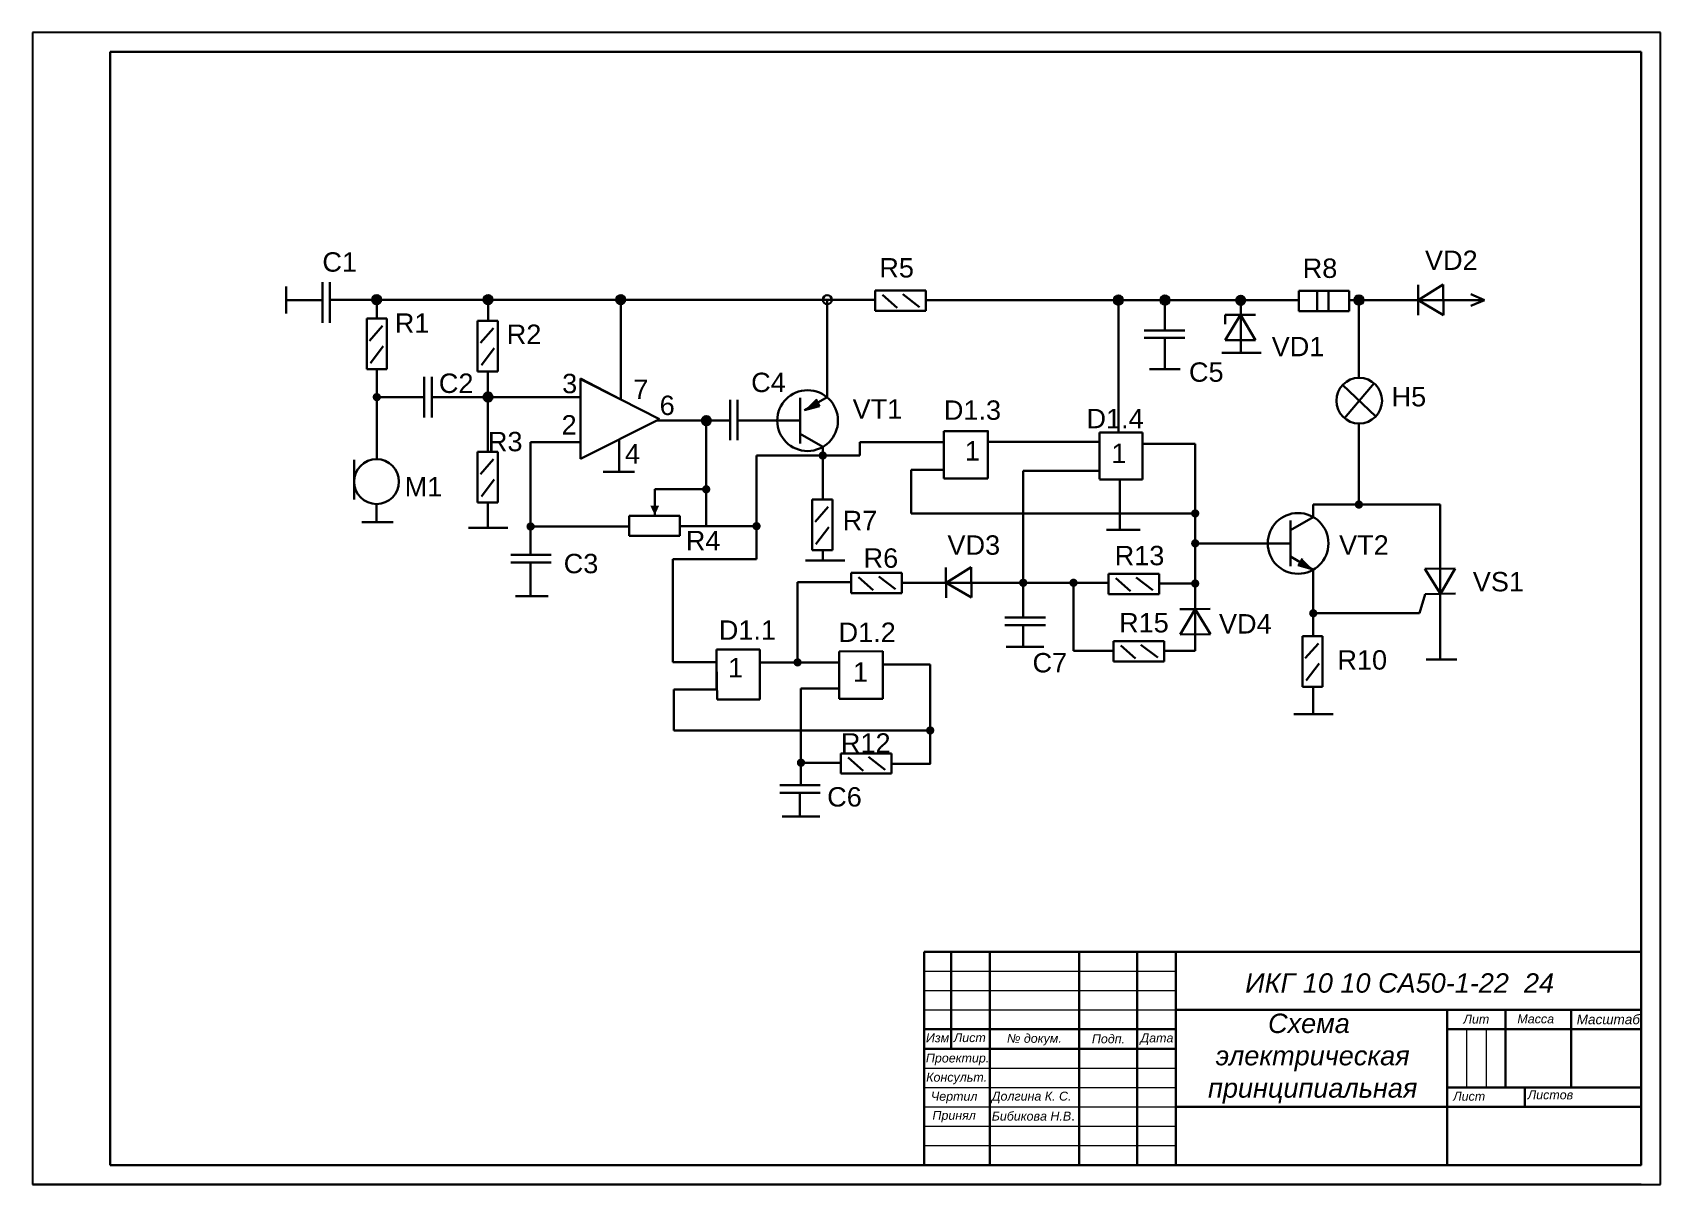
# Model space of a CAD drawing. Header units: millimetres. Extents: x 3192 to 3612, y -654 to -357.
import ezdxf

# ---------------------------------------------------------------- set-up
doc = ezdxf.new("R2010")
doc.units = ezdxf.units.MM
doc.layers.add('Штамп Толстые', color=7, linetype='Continuous', lineweight=30)
doc.layers.add('Штамп Тонкие', color=7, linetype='Continuous', lineweight=20)
doc.styles.get("Standard").update_dxf_attribs({"font": 'arial.ttf'})

msp = doc.modelspace()

# ---------------------------------------------------------------- hatches: boundary and pattern name
h = msp.add_hatch(color=256)
h.dxf.hatch_style = 1
h.paths.add_polyline_path([(3280.79, -425, 1), (3280.79, -427.15, 1)])
h = msp.add_hatch(color=256)
h.dxf.hatch_style = 1
h.paths.add_polyline_path([(3309.51, -425, 1), (3309.51, -427.15, 1)])
h = msp.add_hatch(color=256)
h.dxf.hatch_style = 1
h.paths.add_polyline_path([(3343.72, -425, 1), (3343.72, -427.15, 1)])
h = msp.add_hatch(color=256)
h.dxf.hatch_style = 1
h.paths.add_polyline_path([(3472.13, -425.08, 1), (3472.13, -427.23, 1)])
h = msp.add_hatch(color=256)
h.dxf.hatch_style = 1
h.paths.add_polyline_path([(3484.14, -425.08, 1), (3484.14, -427.23, 1)])
h = msp.add_hatch(color=256)
h.dxf.hatch_style = 1
h.paths.add_polyline_path([(3503.7, -425.14, 1), (3503.7, -427.28, 1)])
h = msp.add_hatch(color=256)
h.dxf.hatch_style = 1
h.paths.add_polyline_path([(3534.17, -425.09, 1), (3534.17, -427.23, 1)])
h = msp.add_hatch(color=256)
h.dxf.hatch_style = 1
h.paths.add_polyline_path([(3280.8, -450.08, 1), (3280.8, -452.23, 1)])
h = msp.add_hatch(color=256)
h.dxf.hatch_style = 1
h.paths.add_polyline_path([(3309.46, -450.08, 1), (3309.46, -452.23, 1)])
h = msp.add_hatch(color=256)
h.set_gradient(color1=(255, 255, 255), tint=1)
h.paths.add_polyline_path([(3391.15, -454.54), (3394.54, -452.59), (3394.03, -451.66)])
h.paths.add_polyline_path([(3391.15, -454.54), (3395.04, -453.5), (3394.54, -452.59)])
h = msp.add_hatch(color=256)
h.dxf.hatch_style = 1
h.paths.add_polyline_path([(3365.79, -456.16, 1), (3365.79, -458.3, 1)])
h = msp.add_hatch(color=256)
h.dxf.hatch_style = 1
h.paths.add_polyline_path([(3395.86, -465.16, 1), (3395.86, -467.31, 1)])
h = msp.add_hatch(color=256)
h.dxf.hatch_style = 1
h.paths.add_polyline_path([(3365.79, -473.86, 1), (3365.79, -476.01, 1)])
h = msp.add_hatch(color=256)
h.dxf.hatch_style = 1
h.paths.add_polyline_path([(3534.18, -477.8, 1), (3534.18, -479.95, 1)])
h = msp.add_hatch(color=256)
h.set_gradient(color1=(255, 255, 255), tint=1)
h.paths.add_polyline_path([(3352.52, -479.15), (3351.37, -479.15), (3352.52, -481.61)])
h.paths.add_polyline_path([(3353.64, -479.14), (3352.52, -479.15), (3352.52, -481.61)])
h = msp.add_hatch(color=256)
h.dxf.hatch_style = 1
h.paths.add_polyline_path([(3491.95, -480.08, 1), (3491.95, -482.22, 1)])
h = msp.add_hatch(color=256)
h.dxf.hatch_style = 1
h.paths.add_polyline_path([(3320.48, -483.45, 1), (3320.48, -485.6, 1)])
h = msp.add_hatch(color=256)
h.dxf.hatch_style = 1
h.paths.add_polyline_path([(3378.77, -483.36, 1), (3378.77, -485.51, 1)])
h = msp.add_hatch(color=256)
h.dxf.hatch_style = 1
h.paths.add_polyline_path([(3491.95, -487.8, 1), (3491.95, -489.94, 1)])
h = msp.add_hatch(color=256)
h.set_gradient(color1=(255, 255, 255), tint=1)
h.paths.add_polyline_path([(3522.41, -495.66), (3519.02, -493.71), (3519.53, -492.78)])
h.paths.add_polyline_path([(3522.41, -495.66), (3518.51, -494.62), (3519.02, -493.71)])
h = msp.add_hatch(color=256)
h.dxf.hatch_style = 1
h.paths.add_polyline_path([(3447.58, -497.96, 1), (3447.58, -500.11, 1)])
h = msp.add_hatch(color=256)
h.dxf.hatch_style = 1
h.paths.add_polyline_path([(3460.55, -497.96, 1), (3460.55, -500.11, 1)])
h = msp.add_hatch(color=256)
h.dxf.hatch_style = 1
edge = h.paths.add_edge_path()
edge.add_arc((3491.95, -499.22), 1.07, 0, 360)
h = msp.add_hatch(color=256)
h.dxf.hatch_style = 1
h.paths.add_polyline_path([(3522.41, -505.83, 1), (3522.41, -507.97, 1)])
h = msp.add_hatch(color=256)
h.dxf.hatch_style = 1
h.paths.add_polyline_path([(3389.36, -518.49, 1), (3389.36, -520.63, 1)])
h = msp.add_hatch(color=256)
h.dxf.hatch_style = 1
h.paths.add_polyline_path([(3423.58, -536.03, 1), (3423.58, -538.18, 1)])
h = msp.add_hatch(color=256)
h.dxf.hatch_style = 1
h.paths.add_polyline_path([(3390.24, -544.36, 1), (3390.24, -546.51, 1)])
h = msp.add_hatch(color=256)
h.dxf.hatch_style = 1
edge = h.paths.add_edge_path()
edge.add_arc((3498.99, -621.43), 0.000558, 0, 360)
edge = h.paths.add_edge_path()
edge.add_arc((3498.99, -621.43), 0.000779, 0, 360)
edge = h.paths.add_edge_path()
edge.add_arc((3498.99, -621.43), 0.00085, 325.3419, 574.6581)
edge.add_line((3498.99, -621.43), (3498.99, -621.43))
h = msp.add_hatch(color=256)
h.dxf.hatch_style = 1
edge = h.paths.add_edge_path()
edge.add_arc((3498.99, -621.43), 0.000779, 0, 360)
edge = h.paths.add_edge_path()
edge.add_arc((3498.99, -621.43), 0.000558, 0, 360)
edge = h.paths.add_edge_path()
edge.add_arc((3498.99, -621.43), 0.00085, 325.3419, 574.6581)
edge.add_line((3498.99, -621.43), (3498.99, -621.43))
edge = h.paths.add_edge_path()
edge.add_line((3498.99, -621.43), (3498.99, -621.43))

# ---------------------------------------------------------------- linework, layer by layer
for p, q in [((3611.98, -357.17), (3191.98, -357.17)), ((3191.98, -357.17), (3191.98, -654.17)), ((3611.98, -654.17), (3611.98, -357.17)), ((3211.98, -362.17), (3216.98, -362.17)), ((3391.15, -454.54), (3394.54, -452.59)), ((3391.15, -454.54), (3395.04, -453.5)), ((3394.03, -451.66), (3395.04, -453.5)), ((3519.53, -492.78), (3518.51, -494.62)), ((3522.41, -495.66), (3518.51, -494.62)), ((3522.41, -495.66), (3519.02, -493.71)), ((3498.99, -621.43), (3498.99, -621.43)), ((3606.98, -654.17), (3191.98, -654.17)), ((3191.98, -654.17), (3611.98, -654.17))]:
    msp.add_line(p, q)
at = {"lineweight": 30}
for p, q in [((3268.71, -421.53), (3268.71, -426.07)), ((3422.43, -423.7), (3422.43, -426.16)), ((3518.65, -423.75), (3523.44, -423.75)), ((3523.44, -423.75), (3523.44, -428.97)), ((3526.3, -428.97), (3526.3, -423.75)), ((3531.7, -423.75), (3531.7, -426.16)), ((3257.39, -426.17), (3266.67, -426.17)), ((3268.71, -426.07), (3409.39, -426.07)), ((3268.71, -426.07), (3280.79, -426.07)), ((3280.79, -426.07), (3280.79, -430.9)), ((3280.79, -430.9), (3280.79, -426.07)), ((3280.79, -426.07), (3309.51, -426.07)), ((3309.51, -426.07), (3309.51, -431.59)), ((3309.51, -431.59), (3309.51, -426.07)), ((3309.51, -426.07), (3343.72, -426.07)), ((3343.72, -426.07), (3343.72, -451.79)), ((3397.02, -451.15), (3397.02, -426.07)), ((3411.27, -424.8), (3415.09, -428.17)), ((3416.49, -424.64), (3420.84, -427.93)), ((3422.43, -426.16), (3518.65, -426.16)), ((3472.13, -460.3), (3472.13, -426.16)), ((3472.13, -426.16), (3484.14, -426.16)), ((3484.14, -426.16), (3484.14, -433.91)), ((3531.7, -426.16), (3566.63, -426.16)), ((3531.7, -426.16), (3534.17, -426.16)), ((3534.17, -426.16), (3534.17, -446.21)), ((3566.63, -426.16), (3563.03, -424.65)), ((3566.63, -426.16), (3563.03, -427.59)), ((3563.03, -427.59), (3566.63, -426.16)), ((3503.62, -429.96), (3499.7, -429.96)), ((3499.7, -429.96), (3499.7, -432.34)), ((3523.44, -428.97), (3526.3, -428.97)), ((3282.31, -432.82), (3278.94, -436.64)), ((3310.94, -433.36), (3307.57, -437.18)), ((3489.24, -435.92), (3483.97, -435.92)), ((3484.14, -435.92), (3484.14, -443.94)), ((3282.47, -438.03), (3279.19, -442.38)), ((3311.1, -438.58), (3307.81, -442.93)), ((3498.78, -439.79), (3503.79, -439.79)), ((3503.79, -439.79), (3508.98, -439.79)), ((3309.46, -451.15), (3309.46, -444.52)), ((3488.09, -443.94), (3480.12, -443.94)), ((3484.14, -443.94), (3488.09, -443.94)), ((3333.37, -467.11), (3333.37, -446.39)), ((3333.37, -446.39), (3343.72, -451.79)), ((3343.72, -451.79), (3333.37, -446.53)), ((3333.37, -446.53), (3333.37, -451.15)), ((3529.99, -448.04), (3538.52, -456.15)), ((3538.08, -447.61), (3530.44, -456.57)), ((3280.8, -450.5), (3280.8, -467.23)), ((3293, -451.15), (3280.8, -451.15)), ((3333.37, -451.15), (3294.96, -451.15)), ((3309.46, -451.15), (3309.46, -465.3)), ((3343.72, -451.79), (3353.7, -456.85)), ((3373.88, -451.83), (3373.88, -457.23)), ((3530.44, -456.57), (3534.26, -452.09)), ((3534.26, -452.09), (3534.26, -452.09)), ((3534.26, -452.09), (3534.26, -452.09)), ((3353.7, -456.85), (3333.37, -467.11)), ((3371.77, -457.23), (3352.96, -457.23)), ((3365.79, -474.94), (3365.79, -457.23)), ((3373.88, -457.23), (3382.09, -457.23)), ((3382.09, -457.23), (3388.89, -457.23)), ((3427.07, -472.16), (3427.07, -459.97)), ((3427.07, -459.97), (3427.07, -462.8)), ((3427.07, -459.97), (3438.46, -459.97)), ((3438.46, -462.72), (3438.46, -459.81)), ((3438.46, -459.81), (3438.46, -472.16)), ((3467.28, -472.32), (3467.28, -460.3)), ((3467.28, -460.3), (3478.34, -460.3)), ((3467.28, -460.3), (3467.28, -462.72)), ((3467.28, -460.3), (3472.13, -460.3)), ((3478.34, -460.3), (3478.34, -472.4)), ((3534.18, -478.88), (3534.18, -457.92)), ((3534.18, -457.92), (3534.18, -478.88)), ((3333.37, -462.81), (3320.48, -462.81)), ((3320.48, -462.81), (3320.48, -491.79)), ((3333.37, -467.11), (3343.37, -462.07)), ((3333.37, -467.11), (3333.37, -462.81)), ((3343.37, -462.07), (3343.37, -470.46)), ((3395.86, -464.01), (3395.86, -477.61)), ((3427.07, -462.8), (3405.43, -462.8)), ((3405.43, -462.8), (3405.43, -466.23)), ((3467.28, -462.72), (3438.46, -462.72)), ((3491.95, -463.2), (3478.34, -463.2)), ((3478.34, -463.2), (3491.95, -463.2)), ((3491.95, -481.15), (3491.95, -463.2)), ((3491.95, -463.2), (3491.95, -516.58)), ((3274.95, -472.96), (3274.95, -467.31)), ((3274.95, -467.31), (3274.95, -477.58)), ((3310.94, -467.19), (3307.57, -471.01)), ((3405.43, -466.23), (3378.77, -466.23)), ((3378.77, -466.23), (3378.77, -492.99)), ((3395.86, -477.61), (3395.86, -466.23)), ((3427.07, -469.91), (3418.64, -469.91)), ((3418.64, -469.91), (3418.64, -481.15)), ((3427.07, -472.16), (3427.07, -469.91)), ((3447.58, -499.03), (3447.58, -470.14)), ((3447.58, -470.14), (3467.28, -470.14)), ((3467.28, -470.14), (3467.28, -470.14)), ((3467.28, -470.14), (3467.28, -472.32)), ((3311.1, -472.41), (3307.81, -476.76)), ((3347.25, -470.46), (3339.24, -470.46)), ((3343.37, -470.46), (3347.25, -470.46)), ((3438.46, -472.16), (3427.07, -472.16)), ((3478.34, -472.4), (3467.28, -472.4)), ((3472.53, -481.15), (3472.53, -472.4)), ((3472.53, -472.4), (3472.53, -485.36)), ((3280.73, -478.75), (3280.73, -483.4)), ((3365.79, -474.94), (3352.52, -474.94)), ((3365.79, -484.44), (3365.79, -474.94)), ((3397.24, -479.49), (3393.87, -483.31)), ((3418.64, -481.15), (3447.58, -481.15)), ((3447.58, -481.15), (3472.53, -481.15)), ((3472.53, -485.36), (3472.53, -481.15)), ((3472.53, -481.15), (3491.95, -481.15)), ((3491.95, -481.15), (3491.95, -488.87)), ((3522.41, -482.1), (3522.41, -478.88)), ((3522.41, -478.88), (3534.18, -478.88)), ((3534.18, -478.88), (3555.14, -478.88)), ((3555.14, -478.88), (3555.14, -518.84)), ((3285.03, -483.4), (3276.91, -483.4)), ((3280.73, -483.4), (3285.03, -483.4)), ((3304.42, -484.88), (3309.43, -484.88)), ((3309.43, -484.88), (3314.62, -484.88)), ((3320.48, -491.79), (3320.48, -484.52)), ((3320.48, -484.52), (3345.87, -484.52)), ((3378.77, -484.44), (3358.97, -484.44)), ((3397.4, -484.71), (3394.11, -489.06)), ((3477.71, -485.36), (3469.05, -485.36)), ((3469.05, -485.36), (3472.53, -485.36)), ((3472.53, -485.36), (3477.71, -485.36)), ((3398.34, -490.65), (3395.86, -490.65)), ((3395.86, -490.65), (3395.86, -493.29)), ((3491.95, -488.87), (3512.74, -488.87)), ((3320.48, -493.78), (3320.48, -502.5)), ((3378.77, -492.99), (3357.21, -492.99)), ((3357.21, -492.99), (3357.21, -504.85)), ((3400.09, -493.29), (3391.37, -493.29)), ((3395.86, -493.29), (3401.52, -493.29)), ((3389.36, -519.56), (3389.36, -498.89)), ((3389.36, -498.89), (3403.14, -498.89)), ((3405.08, -497.56), (3408.9, -500.93)), ((3410.29, -497.4), (3414.65, -500.69)), ((3416.24, -501.68), (3416.24, -499.03)), ((3416.24, -499.03), (3469.54, -499.03)), ((3469.54, -499.03), (3447.58, -499.03)), ((3447.58, -499.03), (3447.58, -507.84)), ((3460.55, -516.58), (3460.55, -499.03)), ((3471.47, -497.83), (3475.29, -501.2)), ((3476.68, -497.66), (3481.03, -500.95)), ((3491.95, -499.22), (3482.63, -499.22)), ((3491.95, -516.58), (3491.95, -499.22)), ((3522.41, -499.58), (3522.41, -512.79)), ((3316.59, -502.5), (3324.99, -502.5)), ((3549.83, -506.9), (3551.3, -501.99)), ((3555.14, -518.84), (3555.14, -502.08)), ((3357.21, -504.85), (3357.21, -519.48)), ((3522.41, -512.79), (3522.41, -506.9)), ((3522.41, -506.9), (3549.83, -506.9)), ((3447.58, -509.97), (3447.58, -515.59)), ((3453.3, -509.97), (3448.03, -509.97)), ((3368.44, -519.48), (3368.44, -516.27)), ((3368.44, -516.27), (3379.58, -516.27)), ((3379.58, -516.27), (3379.58, -529.17)), ((3452.88, -515.59), (3443.18, -515.59)), ((3447.58, -515.59), (3452.88, -515.59)), ((3470.83, -516.58), (3460.55, -516.58)), ((3472.74, -515.19), (3476.55, -518.56)), ((3477.95, -515.03), (3482.3, -518.32)), ((3491.95, -516.58), (3483.9, -516.58)), ((3491.95, -515.96), (3491.95, -516.58)), ((3523.73, -514.68), (3520.36, -518.5)), ((3357.21, -519.48), (3368.44, -519.48)), ((3368.6, -529.17), (3368.44, -519.48)), ((3368.44, -519.48), (3368.44, -526.53)), ((3400.1, -519.56), (3379.58, -519.56)), ((3379.58, -519.56), (3400.1, -519.56)), ((3400.1, -519.56), (3389.36, -519.56)), ((3400.1, -516.75), (3411.32, -516.67)), ((3411.32, -516.67), (3400.1, -516.75)), ((3400.1, -528.93), (3400.1, -516.75)), ((3400.1, -516.75), (3400.1, -519.56)), ((3400.1, -519.56), (3400.1, -526.29)), ((3411.32, -520.12), (3411.32, -516.67)), ((3411.32, -516.67), (3411.32, -528.93)), ((3423.58, -520.12), (3411.32, -520.12)), ((3423.58, -537.1), (3423.58, -520.12)), ((3523.9, -519.89), (3520.61, -524.25)), ((3559.48, -518.84), (3551.54, -518.84)), ((3555.14, -518.84), (3559.48, -518.84)), ((3368.44, -526.53), (3357.45, -526.53)), ((3357.45, -526.53), (3357.45, -537.1)), ((3379.58, -529.17), (3368.6, -529.17)), ((3400.1, -526.29), (3390.24, -526.29)), ((3390.24, -526.29), (3390.24, -545.44)), ((3411.32, -528.93), (3400.1, -528.93)), ((3517.36, -532.93), (3522.36, -532.93)), ((3522.36, -532.93), (3527.56, -532.93)), ((3357.45, -537.1), (3423.58, -537.1)), ((3423.58, -537.1), (3423.58, -545.69)), ((3390.24, -545.44), (3390.24, -551.28)), ((3390.24, -551.28), (3390.24, -545.44)), ((3390.24, -545.44), (3400.5, -545.44)), ((3402.43, -544.12), (3406.25, -547.49)), ((3407.64, -543.96), (3411.99, -547.24)), ((3413.59, -543.02), (3413.59, -545.69)), ((3413.59, -545.69), (3423.65, -545.69)), ((3395.19, -553.19), (3389.92, -553.19)), ((3389.92, -553.19), (3389.92, -559.34)), ((3395.12, -559.34), (3385.41, -559.34)), ((3389.92, -559.34), (3395.12, -559.34))]:
    msp.add_line(p, q, dxfattribs=at)
msp.add_lwpolyline([(3498.99, -621.43), (3498.99, -621.43), (3498.99, -621.43), (3498.99, -621.43)])
for centre, radius in [((3280.79, -426.07), 1.17), ((3309.51, -426.07), 1.17), ((3343.72, -426.07), 1.17), ((3397.02, -426.07), 1.17), ((3472.13, -426.16), 1.17), ((3484.14, -426.16), 1.17), ((3503.7, -426.21), 1.17), ((3534.17, -426.16), 1.17), ((3534.26, -452.09), 5.89), ((3309.46, -451.15), 1.17), ((3365.79, -457.23), 1.17), ((3280.73, -472.96), 5.79)]:
    msp.add_circle(centre, radius, dxfattribs=at)
for radius in [0.000558, 0.000779]:
    msp.add_circle((3498.99, -621.43), radius)
msp.add_arc((3498.99, -621.43), 0.00085, 325.3419, 214.6581)
at = {"layer": 'Штамп Толстые'}
for p, q in [((3606.98, -362.17), (3211.98, -362.17)), ((3211.98, -362.17), (3211.98, -649.17)), ((3606.98, -649.17), (3606.98, -362.17)), ((3257.39, -429.61), (3257.39, -422.68)), ((3266.75, -431.97), (3266.75, -421.53)), ((3268.71, -421.53), (3268.71, -431.97)), ((3409.38, -428.92), (3409.38, -423.7)), ((3409.38, -423.7), (3422.43, -423.7)), ((3422.43, -423.7), (3422.43, -428.92)), ((3518.65, -428.97), (3518.65, -423.75)), ((3518.65, -423.75), (3531.7, -423.75)), ((3531.7, -423.75), (3531.7, -428.97)), ((3549.51, -430.06), (3549.44, -422.23)), ((3549.47, -426.15), (3555.96, -422.17)), ((3555.96, -422.17), (3556.04, -430)), ((3503.7, -439.72), (3503.7, -426.21)), ((3549.47, -426.15), (3556.04, -430)), ((3278.19, -443.98), (3278.19, -430.93)), ((3278.19, -430.93), (3283.41, -430.93)), ((3283.41, -430.93), (3283.41, -443.98)), ((3306.82, -444.52), (3306.82, -431.47)), ((3306.82, -431.47), (3312.04, -431.47)), ((3312.04, -431.47), (3312.04, -444.52)), ((3422.43, -428.92), (3409.38, -428.92)), ((3499.7, -429.96), (3507.54, -429.96)), ((3503.62, -429.96), (3499.7, -436.49)), ((3503.62, -429.96), (3507.54, -436.49)), ((3531.7, -428.97), (3518.65, -428.97)), ((3478.8, -433.97), (3489.24, -433.97)), ((3489.24, -435.92), (3478.8, -435.92)), ((3507.54, -436.49), (3499.7, -436.49)), ((3283.41, -443.98), (3278.19, -443.98)), ((3278.19, -443.98), (3280.8, -443.98)), ((3280.8, -443.98), (3280.8, -450.5)), ((3312.04, -444.52), (3306.82, -444.52)), ((3293, -456.42), (3293, -445.97)), ((3294.96, -445.97), (3294.96, -456.42)), ((3371.93, -462.27), (3371.93, -451.83)), ((3373.88, -451.83), (3373.88, -462.27)), ((3389.99, -451.36), (3389.99, -463.1)), ((3391.15, -454.54), (3397.02, -451.15)), ((3384.12, -457.23), (3389.99, -457.23)), ((3395.86, -464.01), (3389.99, -460.62)), ((3306.82, -478.35), (3306.82, -465.3)), ((3306.82, -465.3), (3312.04, -465.3)), ((3312.04, -465.3), (3312.04, -478.35)), ((3312.04, -478.35), (3306.82, -478.35)), ((3306.82, -478.35), (3309.43, -478.35)), ((3309.43, -478.35), (3309.43, -484.88)), ((3352.52, -481.61), (3352.52, -474.94)), ((3393.12, -477.6), (3398.34, -477.6)), ((3393.12, -490.65), (3393.12, -477.6)), ((3398.34, -477.6), (3398.34, -490.65)), ((3345.92, -481.74), (3358.97, -481.74)), ((3345.92, -486.96), (3345.92, -481.74)), ((3358.97, -481.74), (3358.97, -486.96)), ((3522.41, -482.1), (3516.54, -485.49)), ((3358.97, -486.96), (3345.92, -486.96)), ((3516.54, -494.76), (3516.54, -483.01)), ((3398.34, -490.65), (3393.12, -490.65)), ((3510.66, -488.88), (3516.54, -488.88)), ((3315.34, -491.83), (3325.78, -491.83)), ((3325.78, -493.78), (3315.34, -493.78)), ((3427.71, -502.92), (3427.64, -495.09)), ((3427.68, -499.01), (3434.16, -495.03)), ((3434.16, -495.03), (3434.24, -502.86)), ((3522.41, -495.66), (3516.54, -492.27)), ((3551.17, -495.47), (3559, -495.32)), ((3555.21, -501.92), (3551.17, -495.47)), ((3555.21, -501.92), (3559, -495.32)), ((3403.19, -501.68), (3403.19, -496.46)), ((3403.19, -496.46), (3416.24, -496.46)), ((3416.24, -496.46), (3416.24, -501.68)), ((3427.71, -502.92), (3427.68, -499.01)), ((3427.68, -499.01), (3434.24, -502.86)), ((3469.58, -501.95), (3469.58, -496.73)), ((3469.58, -496.73), (3482.63, -496.73)), ((3482.63, -496.73), (3482.63, -501.95)), ((3522.41, -495.66), (3522.41, -499.58)), ((3416.24, -501.68), (3403.19, -501.68)), ((3482.63, -501.95), (3469.58, -501.95)), ((3559.13, -501.84), (3551.3, -501.99)), ((3559.13, -501.84), (3555.21, -501.92)), ((3442.86, -508.01), (3453.3, -508.01)), ((3488.02, -505.86), (3495.85, -505.78)), ((3488.02, -505.86), (3491.94, -505.82)), ((3491.94, -505.82), (3488.08, -512.38)), ((3491.94, -505.82), (3495.91, -512.31)), ((3453.3, -509.97), (3442.86, -509.97)), ((3495.91, -512.31), (3488.08, -512.38)), ((3470.85, -519.31), (3470.85, -514.09)), ((3470.85, -514.09), (3483.9, -514.09)), ((3483.9, -514.09), (3483.9, -519.31)), ((3519.61, -512.79), (3524.83, -512.79)), ((3519.61, -525.84), (3519.61, -512.79)), ((3524.83, -512.79), (3524.83, -525.84)), ((3483.9, -519.31), (3470.85, -519.31)), ((3524.83, -525.84), (3519.61, -525.84)), ((3522.36, -525.84), (3522.36, -532.93)), ((3400.54, -548.24), (3400.54, -543.02)), ((3400.54, -543.02), (3413.59, -543.02)), ((3413.59, -543.02), (3413.59, -548.24)), ((3413.59, -548.24), (3400.54, -548.24)), ((3384.74, -551.23), (3395.19, -551.23)), ((3395.19, -553.19), (3384.74, -553.19)), ((3421.98, -594.17), (3421.98, -599.17)), ((3421.98, -594.17), (3428.98, -594.17)), ((3421.98, -594.17), (3438.98, -594.17)), ((3428.98, -594.17), (3428.98, -619.17)), ((3438.98, -594.17), (3438.98, -649.17)), ((3438.98, -594.17), (3461.98, -594.17)), ((3461.98, -594.17), (3461.98, -649.17)), ((3461.98, -594.17), (3476.98, -594.17)), ((3476.98, -594.17), (3476.98, -649.17)), ((3606.98, -594.17), (3486.98, -594.17)), ((3486.98, -594.17), (3486.98, -649.17)), ((3486.98, -609.17), (3606.98, -609.17)), ((3606.98, -609.17), (3556.98, -609.17)), ((3556.98, -609.17), (3556.98, -649.17)), ((3588.98, -609.17), (3571.98, -609.17)), ((3571.98, -609.17), (3571.98, -629.17)), ((3606.98, -609.17), (3588.98, -609.17)), ((3606.98, -609.17), (3588.98, -609.17)), ((3588.98, -609.17), (3588.98, -629.17)), ((3606.98, -609.17), (3606.98, -614.17)), ((3421.98, -614.17), (3486.98, -614.17)), ((3606.98, -614.17), (3556.98, -614.17)), ((3556.98, -614.17), (3561.98, -614.17)), ((3556.98, -614.17), (3566.98, -614.17)), ((3421.98, -619.17), (3486.98, -619.17)), ((3606.98, -629.17), (3556.98, -629.17)), ((3556.98, -629.17), (3576.98, -629.17)), ((3576.98, -629.17), (3576.98, -634.17)), ((3606.98, -634.17), (3606.98, -629.17)), ((3486.98, -634.17), (3606.98, -634.17)), ((3211.98, -649.17), (3606.98, -649.17)), ((3421.98, -649.17), (3486.98, -649.17))]:
    msp.add_line(p, q, dxfattribs=at)
msp.add_lwpolyline([(3421.98, -594.17), (3606.98, -594.17), (3606.98, -649.17), (3421.98, -649.17)], close=True, dxfattribs=at)
for centre in [(3391.95, -457.23), (3518.49, -488.88)]:
    msp.add_circle(centre, 7.83, dxfattribs=at)
at = {"layer": 'Штамп Тонкие'}
for p, q in [((3421.98, -599.17), (3486.98, -599.17)), ((3421.98, -604.17), (3486.98, -604.17)), ((3421.98, -609.17), (3486.98, -609.17)), ((3561.98, -614.17), (3561.98, -629.17)), ((3566.98, -614.17), (3566.98, -629.17)), ((3421.98, -624.17), (3486.98, -624.17)), ((3421.98, -629.17), (3486.98, -629.17)), ((3421.98, -634.17), (3486.98, -634.17)), ((3421.98, -639.17), (3486.98, -639.17)), ((3421.98, -644.17), (3486.98, -644.17))]:
    msp.add_line(p, q, dxfattribs=at)

# ---------------------------------------------------------------- texts
at = {"lineweight": 30, "char_height": 5, "attachment_point": 1}
for s, insert in [('C1', (3266.75, -413.82)), ('R5', (3410.45, -415.32)), ('R8', (3519.68, -415.43)), ('VD2', (3551.23, -413.38)), ('R1', (3285.44, -429.58)), ('R2', (3314.32, -432.46)), ('VD1', (3511.68, -435.63)), ('C2', (3296.81, -445.09)), ('3', (3328.62, -445.16)), ('C4', (3377.38, -444.87)), ('C5', (3490.34, -442.21)), ('7', (3346.97, -446.68)), ('H5', (3542.61, -448.56)), ('6', (3353.78, -450.78)), ('VT1', (3403.56, -451.71)), ('D1.3', (3427.1, -452.02)), ('2', (3328.47, -455.82)), ('D1.4', (3463.89, -454.2)), ('R3', (3309.46, -460.13)), ('4', (3344.82, -463.29)), ('1', (3432.5, -462.52)), ('1', (3470.33, -463.16)), ('M1', (3287.98, -471.78)), ('R7', (3400.98, -480.48)), ('R4', (3360.52, -485.65)), ('VD3', (3428.03, -486.81)), ('VT2', (3529.07, -486.8)), ('R6', (3406.39, -490.16)), ('R13', (3471.17, -489.52)), ('C3', (3329.02, -491.58)), ('VS1', (3563.57, -496.25)), ('R15', (3472.31, -506.84)), ('VD4', (3498.08, -507.12)), ('D1.1', (3369.03, -508.74)), ('D1.2', (3399.94, -509.3)), ('R10', (3528.64, -516.43)), ('1', (3371.43, -518.43)), ('1', (3403.66, -519.54)), ('C7', (3449.98, -517.15)), ('R12', (3400.54, -537.85)), ('C6', (3397, -551.74))]:
    msp.add_mtext_dynamic_manual_height_columns(s, width=13.324, gutter_width=12.5, heights=[0], dxfattribs=dict(at, insert=insert))
at = {"attachment_point": 1}
for s, width, heights, insert, char_height in [('\\pxqc;{\\fArial|b0|i1|c204|p34;Схема  электрическая принципиальная}', 70, [0], (3487.26, -610.13), 5), ('{\\fArial|b0|i1|c204|p34;Лит}', 2.5, [0], (3561.15, -610.38), 2.3), ('{\\fArial|b0|i1|c204|p34;Масса}', 35, [0], (3575.07, -610.34), 2.3), ('{\\fArial|b0|i1|c204|p34;Масштаб}', 12.4888, [2.4], (3590.38, -610.37), 2.5), ('{\\fArial|b0|i1|c204|p34;Изм}', 3.0415, [0], (3422.48, -615.22), 2.3), ('{\\fArial|b0|i1|c204|p34;Лист}', 8.5869, [0], (3429.64, -615.17), 2.3), ('{\\fArial|b0|i1|c204|p34;№ докум.}', 46.4061, [0], (3443.37, -615.35), 2.3), ('{\\fArial|b0|i1|c204|p34;Подп.}', 23.4776, [0], (3465.29, -615.47), 2.3), ('{\\fArial|b0|i1|c204|p34;Дата}', 10, [0], (3477.81, -615.25), 2.3), ('{\\fArial|b0|i1|c204|p34;Листов}', 14.4878, [0], (3577.72, -629.92), 2.3), ('{\\fArial|b0|i1|c204|p34;Лист}', 50, [0], (3558.49, -630.29), 2.3)]:
    msp.add_mtext_dynamic_manual_height_columns(s, width=width, gutter_width=12.5, heights=heights, dxfattribs=dict(at, insert=insert, char_height=char_height))
at = {"layer": 'Штамп Толстые', "attachment_point": 1}
for s, width, insert, char_height in [('{\\fArial|b0|i1|c204|p34;ИКГ 10 10 СА50-1-22  24}', 120, (3504.85, -599.73), 5), ('{\\fArial|b0|i1|c204|p34;Проектир.}', 17, (3422.46, -620.43), 2.3), ('{\\fArial|b0|i1|c204|p34;Консульт.}', 17, (3422.54, -625.37), 2.3), ('{\\fArial|b0|i1|c204|p34;Чертил}', 17, (3423.75, -630.29), 2.3), ('{\\fArial|b0|i1|c204|p34;Долгина К. С.}', 23, (3439.46, -630.26), 2.3), ('{\\fArial|b0|i1|c204|p34;Принял}', 17, (3424.15, -635.21), 2.3), ('{\\fArial|b0|i1|c204|p34;\\H0.92x;Бибикова Н.В}.', 23, (3439.46, -635.21), 2.5)]:
    msp.add_mtext_dynamic_manual_height_columns(s, width=width, gutter_width=12.5, heights=[0], dxfattribs=dict(at, insert=insert, char_height=char_height))

doc.saveas('drawing.dxf')
